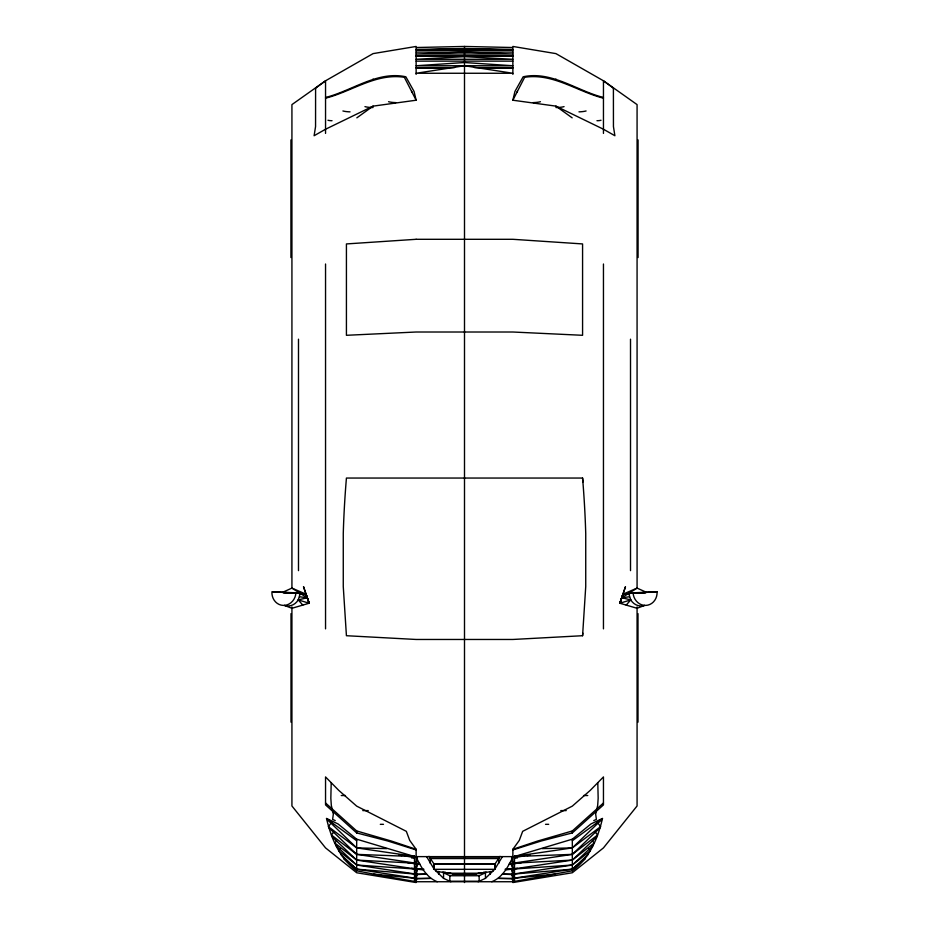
<?xml version="1.0" encoding="UTF-8"?>
<svg xmlns="http://www.w3.org/2000/svg" width="929" height="929" viewBox="0 0 929 929"><rect width="100%" height="100%" fill="white"/><g stroke="black" fill="none" stroke-linecap="round" stroke-linejoin="round"><path stroke-width="1.39" d="M450.879 881.737L443.563 878.369L443.563 872.807L449.915 875.733L449.775 881.226L479.225 881.226L479.085 875.733L485.437 872.807L485.437 878.369L478.121 881.737M331.2 782.682L330.84 798.266L331.305 805.304L333.325 814.176L332.617 819.401L335.264 820.586M582.576 635.715L585.734 586.571L585.734 533.548A382.597 134.275 82.3 0 0 582.576 478.052L346.424 478.052A382.597 134.275 -82.3 0 0 343.265 533.548L343.265 586.571L346.424 635.715L416.134 639.466L512.866 639.466L582.576 635.715A840.199 775.343 30.5 0 0 582.843 633.114M302.796 605.093L298.244 599.902L309.136 603.235L303.528 586.745L309.136 603.235L291.927 608.286L284.379 605.406A13.157 12.007 -82.2 0 0 298.244 599.902L300.241 593.41L291.927 588.103L283.24 592.028M417.016 873.515L416.134 878.369L373.737 874.143L356.678 870.798C339.596 858.582 331.061 838.213 326.509 818.403L338.075 823.965L356.678 839.177L416.134 857.014C420.837 866.769 426.585 877.626 437.269 881.737M373.737 874.143L416.134 881.737L416.796 878.102M417.179 868.778L416.134 874.143L356.678 869.161L343.602 858.651M416.912 874.352L416.134 878.369L356.678 869.161L341.106 854.75M417.307 863.494L416.134 869.091L356.678 865.027L338.783 850.836L340.397 848.653M417.307 868.557L416.134 874.143L356.678 865.027L335.973 845.576M512.204 878.102L512.866 881.737L572.322 870.798C589.404 858.582 597.939 838.213 602.491 818.403L590.925 823.965L572.322 839.177L512.866 857.014C508.163 866.769 502.415 877.626 491.731 881.737M417.272 858.245L416.134 863.238L356.678 860.091L334.881 843.067L336.542 840.815M417.272 864.098L416.134 869.091L356.678 860.091L332.361 836.983M417.458 857.873L416.134 863.238L356.678 854.366L331.456 835.032L334.01 831.641M620.409 601.678L625.472 586.745L619.864 603.235L637.073 608.286L644.621 605.406A13.157 12.007 82.2 0 1 630.756 599.902L621.791 597.742L619.864 603.235L630.756 599.902L628.759 593.41L637.073 588.103L645.76 592.028M613.407 87.941L613.442 126.576L614.882 135.727L603.455 129.236L555.925 106.138L512.866 100.216L524.641 77.293C553.022 72.88 577.06 91.483 603.455 98.184M517.012 92.18L517.465 91.297M500.023 856.341L498.827 858.547L430.173 858.547L428.977 856.341M485.437 878.369L494.902 869.091L502.415 856.619M498.827 858.245L494.902 864.098L434.098 864.098L430.173 858.245L498.827 858.245L498.827 863.238M512.866 881.737L512.866 849.292L519.288 840.397L522.667 831.339L572.322 806.128L590.24 790.37L603.455 776.934L603.455 804.909L572.322 832.93L541.096 841.035L512.866 849.942M331.792 822.142L328.343 826.647L356.678 847.898L412.906 856.143M626.204 605.093L630.756 599.902M494.902 863.877L494.704 869.323L434.296 869.323L434.098 863.877L494.902 863.877L494.902 869.091M602.352 819.006L572.322 847.898L516.094 856.143M600.401 827.472L572.322 854.366L512.866 863.238L511.542 857.873M596.639 836.983L572.322 860.091L512.866 869.091L511.728 864.098M603.455 802.981L572.322 830.956L537.519 841.07L512.866 849.292M593.027 845.576L572.322 865.027L512.866 874.143L511.693 868.557M587.894 854.75L572.322 869.161L512.866 878.369L512.088 874.352M585.398 858.651L572.322 869.161L512.866 874.143L511.821 868.778M315.593 88.139L325.545 80.788L373.075 53.615L416.134 46.45M572.322 840.745L602.433 818.693M356.841 117.844L373.075 106.138L416.134 100.216L414.055 91.437L405.845 76.782C377.371 70.65 352.126 90.845 325.545 97.464M628.759 593.41L621.791 597.742L623.045 594.165L631.569 593.283M373.075 106.138L325.545 129.236L314.118 135.727L315.558 126.576L315.593 87.941M593.736 820.586L596.383 819.401L595.675 814.176L597.695 805.304L598.16 798.266L597.8 782.682M416.134 100.216L404.359 77.293C375.978 72.88 351.94 91.483 325.545 98.184M298.244 599.902L307.209 597.742L309.136 603.235L306.059 594.212L291.927 588.103L291.927 104.605L325.545 80.788L325.545 133.416M436.049 871.274L454.432 874.189L474.568 874.189L492.951 871.274M512.866 882.55L572.322 872.749L603.455 847.898L637.073 805.966L637.073 606.962M514.561 863.668L521.645 862.6M524.479 862.17L527.3 861.74M514.364 857.444L524.281 855.969M527.115 855.551L529.936 855.121M629.862 593.329L655.967 591.831L653.54 592.156M629.374 596.79L621.745 597.742L619.864 603.235L622.941 594.212L637.073 588.103L637.073 104.605L603.455 80.788L555.925 53.615L512.866 46.45M510.497 864.504L512.959 864.237L508.895 864.237M505.585 869.892L512.959 869.091M555.263 874.143L512.866 878.369L511.984 873.515M514.654 868.545L517.488 868.301M517.36 863.111L509.893 863.238L509.893 864.005L514.503 864.005M464.5 62.522L416.134 65.75L512.866 65.75L464.5 62.522L464.5 874.189M464.5 56.646L416.134 59.282L512.866 59.282L464.5 56.646L464.5 61.221M514.561 858.094L517.395 857.943M633.892 593.155L645.992 592.609M634.368 593.166L645.597 592.656M514.596 856.55L572.322 854.366L597.544 835.032L594.99 831.641M542.188 848.607L572.322 847.898L600.657 826.647L597.208 822.142M512.866 74.366L512.866 47.518L464.5 46.45L416.134 47.518L416.134 74.366M512.866 49.562L416.134 49.574L464.5 48.505L512.866 49.574M416.134 52.105L512.866 52.105M416.134 55.961L512.866 55.961M416.134 56.019L512.866 56.019M416.134 61.128L512.866 61.128M416.134 67.596L454.536 67.596M474.464 67.596L512.866 67.596M416.134 68.107L448.846 68.107M480.154 68.107L512.866 68.107M341.245 795.526L345.472 795.526M583.528 795.526L587.755 795.526M362.774 810.599L368.221 810.599M560.779 810.599L566.226 810.599M380.321 824.325L383.468 824.325M545.532 824.325L548.679 824.325M416.134 856.619L512.866 856.619M414.497 857.014L416.134 857.014M512.866 857.014L514.503 857.014M414.497 864.005L419.107 864.005L419.107 863.238L411.64 863.111M420.105 864.237L416.041 864.237L418.503 864.504M414.497 869.091L422.823 869.091M506.177 869.091L514.503 869.091M417.191 869.289L423.926 869.289M505.074 869.289L511.809 869.289M414.497 869.765L416.134 869.765M512.866 869.765L514.503 869.765M445.397 872.203L442.668 872.203L443.563 872.97L450.542 872.97M483.603 872.203L486.331 872.203L485.437 872.97L478.458 872.97M443.563 872.807L450.542 872.807M478.458 872.807L485.437 872.807M447.511 873.225L481.489 873.225M452.655 873.992L476.345 873.992M414.497 874.143L426.62 874.143L414.497 874.642M514.503 874.143L502.38 874.143L514.503 874.642M449.915 875.733L479.085 875.733M414.497 878.369L430.801 878.369L414.497 878.892M514.503 878.369L498.199 878.369L514.503 878.892M386.812 848.607L356.678 847.898L326.648 819.006M414.404 856.55L356.678 854.366L328.599 827.472M283.008 592.609L295.108 593.155M283.403 592.656L294.632 593.166M297.431 593.283L305.955 594.165L307.209 597.742L299.626 596.79M411.605 857.943L414.439 858.094M411.512 868.301L414.346 868.545M423.415 869.892L416.041 869.091L416.041 866.664M299.138 593.329L273.033 591.831L275.46 592.156M399.064 855.121L401.885 855.551M404.719 855.969L414.636 857.444M401.7 861.74L404.521 862.17M407.355 862.6L414.439 863.668M416.134 882.55L356.678 872.749L325.545 847.898L291.927 805.966L291.927 606.962M603.455 97.464C576.874 90.845 551.629 70.65 523.155 76.782L514.945 91.437L512.866 100.216M416.134 881.737L416.134 849.292L409.712 840.397L406.333 831.339L356.678 806.128L338.76 790.37L325.545 776.934L325.545 804.909L356.678 832.93L387.904 841.035L416.134 849.942M416.134 849.292L391.481 841.07L356.678 830.956L325.545 802.981M300.241 593.41L307.209 597.742M555.925 106.138L572.159 117.844M326.567 818.693L356.678 840.745M613.407 88.139L603.455 80.788L603.455 133.416M426.585 856.619L434.098 869.091L443.563 878.369M592.458 840.815L594.119 843.067L572.322 860.091L512.866 863.238L511.728 858.245M588.603 848.653L590.217 850.836L572.322 865.027L512.866 869.091L511.693 863.494M411.535 91.297L411.988 92.18M638.072 139.896L638.072 257.554M638.002 613.639L638.002 722.158M630.512 339.19L630.512 570.638M603.455 263.999L603.455 628.863M572.322 830.956L572.322 832.93M572.322 839.177L572.322 870.798M555.925 79.046L555.925 79.813M514.503 855.714L514.503 881.737L414.497 881.737L414.497 855.714M490.361 871.448L490.361 874.143M464.5 46.45L464.5 56.019M464.5 875.733L464.5 882.55M438.639 871.448L438.639 874.143M434.098 863.877L434.098 869.091M430.173 858.245L430.173 863.238M373.075 79.046L373.075 79.813M356.678 830.956L356.678 832.93M356.678 839.177L356.678 870.798M325.545 263.999L325.545 628.863M298.488 339.19L298.488 570.638M290.928 139.896L290.928 257.554M290.998 613.639L290.998 722.158M582.576 478.052A840.199 775.343 30.5 0 1 582.971 482.012M332.036 120.712A5.748 1.533 0 0 1 327.972 120.259M350.024 111.852A11.496 3.054 0 0 1 342.906 110.969M395.684 102.596A11.496 3.054 0 0 1 388.554 101.714M373.075 107.532A11.496 3.054 0 0 1 364.946 106.638M601.028 120.259A5.748 1.533 0 0 1 596.964 120.712M586.094 110.969A11.496 3.054 0 0 1 578.976 111.852M540.446 101.714A11.496 3.054 0 0 1 533.316 102.596M564.054 106.638A11.496 3.054 0 0 1 555.925 107.532M464.5 65.75L416.134 73.263L512.866 73.263L464.5 65.75M416.134 239.299L346.424 243.932L346.424 335.299L416.134 332.013L512.866 332.013L582.576 335.299L582.576 243.932L512.866 239.299L416.134 239.299M657.07 591.75L633.079 592.818A13.157 12.007 82.2 0 0 645.864 605.406A13.157 12.007 82.2 0 0 657.07 591.75M464.5 52.036L416.134 54.01L512.866 54.01L464.5 52.036M464.5 48.796L416.134 50.061L512.866 50.061L464.5 48.796M295.921 592.818L271.93 591.75A13.157 12.007 -82.2 0 0 283.136 605.406A13.157 12.007 -82.2 0 0 295.921 592.818"/></g></svg>
